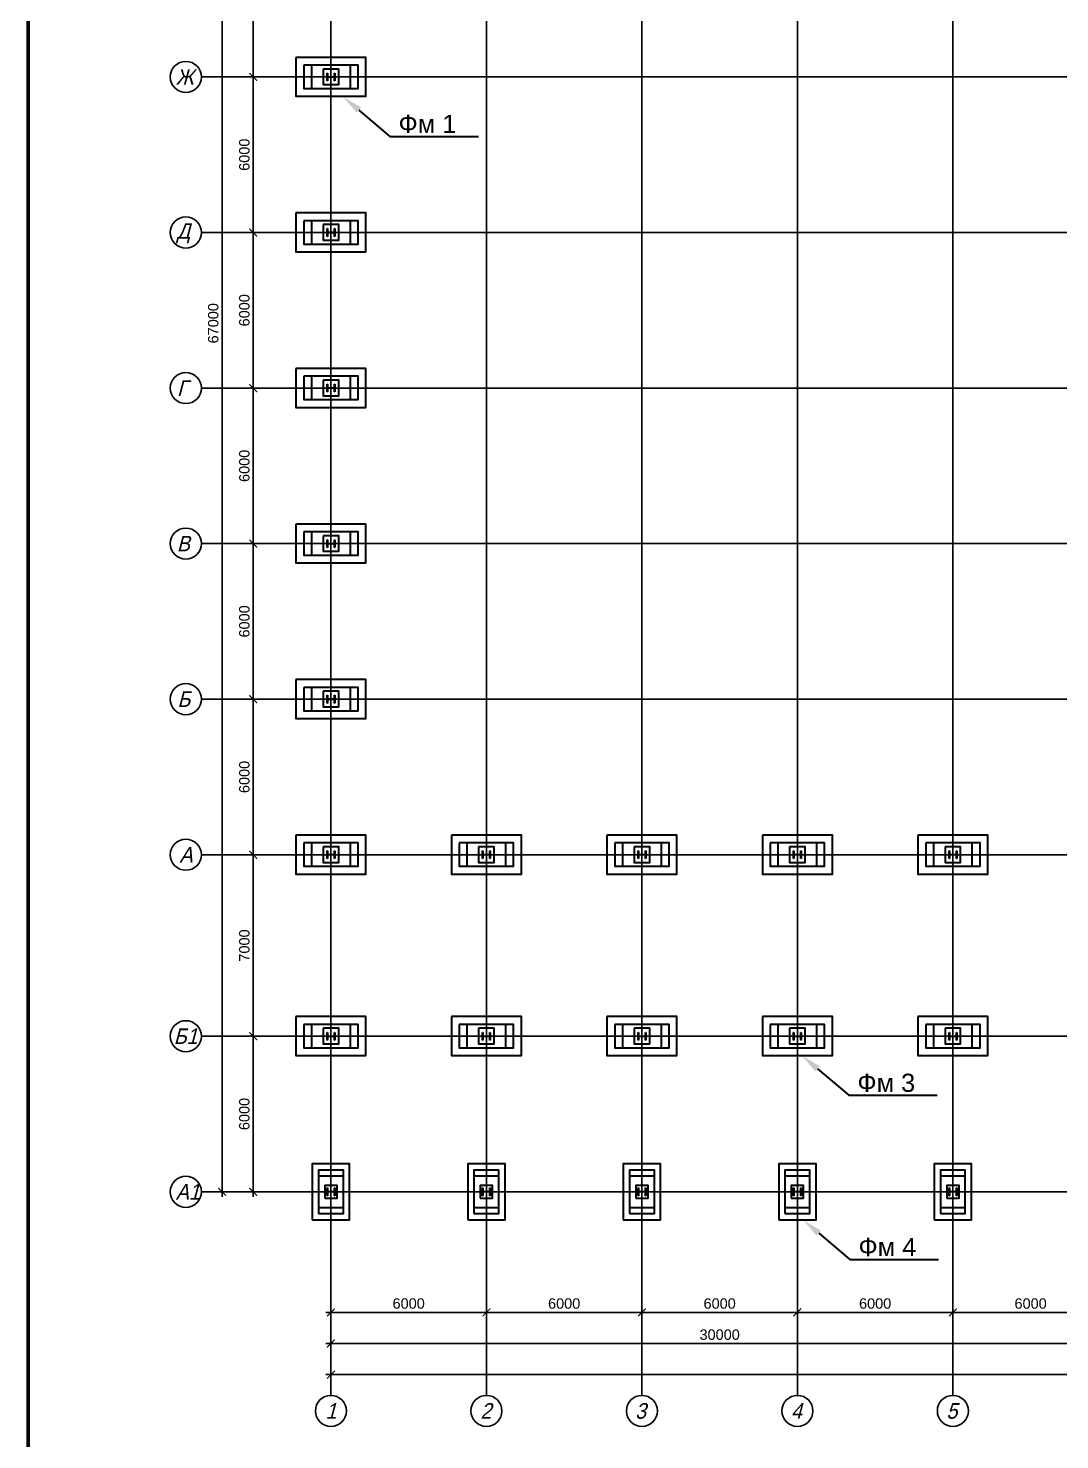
# Model space of a CAD drawing. Header units: millimetres. Extents: x -25736 to -23046, y 7958 to 9460.
# Drawn here: x -23858.1 to -23659.1, y 8276.6 to 8548.8 of the extents above; entities that cross this region are included whole.
import ezdxf
from ezdxf import colors
from ezdxf.entities.mleader import LeaderData, LeaderLine
from ezdxf.math import Vec2, Vec3

# ---------------------------------------------------------------- set-up
doc = ezdxf.new("R2010")
doc.units = ezdxf.units.MM
doc.linetypes.add('CENTER', pattern=[50.8, 31.75, -6.35, 6.35, -6.35])
doc.layers.get('0').update_dxf_attribs({"lineweight": 30})
doc.layers.add('основной', color=7, linetype='Continuous', lineweight=30)
doc.layers.add('Размеры', color=140, linetype='Continuous')
doc.styles.get("Standard").update_dxf_attribs({"font": 'ARIALUNI.TTF'})
doc.styles.add('Standart (сжат) 0.9', font='ARIALUNI.TTF', dxfattribs={"width": 0.9, "height": 300})
doc.styles.add('для модели', font='ARIALUNI.TTF', dxfattribs={"height": 200})

# ---------------------------------------------------------------- blocks, each defined once
blk = doc.blocks.new('_ArchTick')
at = {"color": 0, "lineweight": 40, "const_width": 0.15}
blk.add_lwpolyline([(-0.5, -0.5), (0.5, 0.5)], dxfattribs=at)
blk = doc.blocks.new('A$C1CEA3486')
for points in [[(0, 30), (0, 0), (54, 0), (54, 30)], [(6, 24), (6, 6), (48, 6), (48, 24)], [(12, 24), (12, 6), (42, 6), (42, 24)], [(21, 21), (21, 9), (33, 9), (33, 21)]]:
    blk.add_lwpolyline(points, close=True)
blk = doc.blocks.new('A$C017D4E6A')
for points in [[(0, 0), (36, 0), (36, 54), (0, 54)], [(6, 6), (30, 6), (30, 48), (6, 48)], [(6, 12), (30, 12), (30, 42), (6, 42)], [(12, 21), (24, 21), (24, 33), (12, 33)]]:
    blk.add_lwpolyline(points, close=True)
blk = doc.blocks.new('65578')
at = {"layer": 'основной'}
for p, q in [((-24778.12, 9310.4), (-24778.12, 9311.9)), ((-24778.12, 9311.9), (-24778.05, 9311.9)), ((-24778.05, 9310.4), (-24778.12, 9310.4)), ((-24778.05, 9311.9), (-24778.05, 9311.25)), ((-24778.05, 9311.05), (-24778.05, 9310.4)), ((-24777.97, 9311.18), (-24776.77, 9311.18)), ((-24776.77, 9311.13), (-24777.97, 9311.13)), ((-24776.7, 9311.25), (-24776.7, 9311.9)), ((-24776.7, 9311.9), (-24776.62, 9311.9)), ((-24776.7, 9310.4), (-24776.7, 9311.05)), ((-24776.62, 9310.4), (-24776.7, 9310.4)), ((-24776.62, 9311.9), (-24776.62, 9310.4)), ((-24778.12, 9280.4), (-24778.12, 9281.9)), ((-24778.12, 9281.9), (-24778.05, 9281.9)), ((-24778.05, 9280.4), (-24778.12, 9280.4)), ((-24778.05, 9281.9), (-24778.05, 9281.25)), ((-24778.05, 9281.05), (-24778.05, 9280.4)), ((-24777.97, 9281.18), (-24776.77, 9281.18)), ((-24776.77, 9281.13), (-24777.97, 9281.13)), ((-24776.7, 9281.25), (-24776.7, 9281.9)), ((-24776.7, 9281.9), (-24776.62, 9281.9)), ((-24776.7, 9280.4), (-24776.7, 9281.05)), ((-24776.62, 9280.4), (-24776.7, 9280.4)), ((-24776.62, 9281.9), (-24776.62, 9280.4)), ((-24778.12, 9250.4), (-24778.12, 9251.9)), ((-24778.12, 9251.9), (-24778.05, 9251.9)), ((-24778.05, 9250.4), (-24778.12, 9250.4)), ((-24778.05, 9251.9), (-24778.05, 9251.25)), ((-24778.05, 9251.05), (-24778.05, 9250.4)), ((-24777.97, 9251.18), (-24776.77, 9251.18)), ((-24776.77, 9251.13), (-24777.97, 9251.13)), ((-24776.7, 9251.25), (-24776.7, 9251.9)), ((-24776.7, 9251.9), (-24776.62, 9251.9)), ((-24776.7, 9250.4), (-24776.7, 9251.05)), ((-24776.62, 9250.4), (-24776.7, 9250.4)), ((-24776.62, 9251.9), (-24776.62, 9250.4)), ((-24778.12, 9220.4), (-24778.12, 9221.9)), ((-24778.12, 9221.9), (-24778.05, 9221.9)), ((-24778.05, 9220.4), (-24778.12, 9220.4)), ((-24778.05, 9221.9), (-24778.05, 9221.25)), ((-24778.05, 9221.05), (-24778.05, 9220.4)), ((-24777.97, 9221.18), (-24776.77, 9221.18)), ((-24776.77, 9221.13), (-24777.97, 9221.13)), ((-24776.7, 9221.25), (-24776.7, 9221.9)), ((-24776.7, 9221.9), (-24776.62, 9221.9)), ((-24776.7, 9220.4), (-24776.7, 9221.05)), ((-24776.62, 9220.4), (-24776.7, 9220.4)), ((-24776.62, 9221.9), (-24776.62, 9220.4)), ((-24778.12, 9190.4), (-24778.12, 9191.9)), ((-24778.12, 9191.9), (-24778.05, 9191.9)), ((-24778.05, 9190.4), (-24778.12, 9190.4)), ((-24778.05, 9191.9), (-24778.05, 9191.25)), ((-24778.05, 9191.05), (-24778.05, 9190.4)), ((-24777.97, 9191.18), (-24776.77, 9191.18)), ((-24776.77, 9191.13), (-24777.97, 9191.13)), ((-24776.7, 9191.25), (-24776.7, 9191.9)), ((-24776.7, 9191.9), (-24776.62, 9191.9)), ((-24776.7, 9190.4), (-24776.7, 9191.05)), ((-24776.62, 9190.4), (-24776.7, 9190.4)), ((-24776.62, 9191.9), (-24776.62, 9190.4)), ((-24778.12, 9160.4), (-24778.12, 9161.9)), ((-24778.12, 9161.9), (-24778.05, 9161.9)), ((-24778.05, 9160.4), (-24778.12, 9160.4)), ((-24778.05, 9161.9), (-24778.05, 9161.25)), ((-24778.05, 9161.05), (-24778.05, 9160.4)), ((-24777.97, 9161.18), (-24776.77, 9161.18)), ((-24776.77, 9161.13), (-24777.97, 9161.13)), ((-24776.7, 9161.25), (-24776.7, 9161.9)), ((-24776.7, 9161.9), (-24776.62, 9161.9)), ((-24776.7, 9160.4), (-24776.7, 9161.05)), ((-24776.62, 9160.4), (-24776.7, 9160.4)), ((-24776.62, 9161.9), (-24776.62, 9160.4)), ((-24748.12, 9160.4), (-24748.12, 9161.9)), ((-24748.12, 9161.9), (-24748.05, 9161.9)), ((-24748.05, 9160.4), (-24748.12, 9160.4)), ((-24748.05, 9161.9), (-24748.05, 9161.25)), ((-24748.05, 9161.05), (-24748.05, 9160.4)), ((-24747.97, 9161.18), (-24746.77, 9161.18)), ((-24746.77, 9161.13), (-24747.97, 9161.13)), ((-24746.7, 9161.25), (-24746.7, 9161.9)), ((-24746.7, 9161.9), (-24746.62, 9161.9)), ((-24746.7, 9160.4), (-24746.7, 9161.05)), ((-24746.62, 9160.4), (-24746.7, 9160.4)), ((-24746.62, 9161.9), (-24746.62, 9160.4)), ((-24718.12, 9160.4), (-24718.12, 9161.9)), ((-24718.12, 9161.9), (-24718.05, 9161.9)), ((-24718.05, 9160.4), (-24718.12, 9160.4)), ((-24718.05, 9161.9), (-24718.05, 9161.25)), ((-24718.05, 9161.05), (-24718.05, 9160.4)), ((-24717.97, 9161.18), (-24716.77, 9161.18)), ((-24716.77, 9161.13), (-24717.97, 9161.13)), ((-24716.7, 9161.25), (-24716.7, 9161.9)), ((-24716.7, 9161.9), (-24716.62, 9161.9)), ((-24716.7, 9160.4), (-24716.7, 9161.05)), ((-24716.62, 9160.4), (-24716.7, 9160.4)), ((-24716.62, 9161.9), (-24716.62, 9160.4)), ((-24688.12, 9160.4), (-24688.12, 9161.9)), ((-24688.12, 9161.9), (-24688.05, 9161.9)), ((-24688.05, 9160.4), (-24688.12, 9160.4)), ((-24688.05, 9161.9), (-24688.05, 9161.25)), ((-24688.05, 9161.05), (-24688.05, 9160.4)), ((-24687.97, 9161.18), (-24686.77, 9161.18)), ((-24686.77, 9161.13), (-24687.97, 9161.13)), ((-24686.7, 9161.25), (-24686.7, 9161.9)), ((-24686.7, 9161.9), (-24686.62, 9161.9)), ((-24686.7, 9160.4), (-24686.7, 9161.05)), ((-24686.62, 9160.4), (-24686.7, 9160.4)), ((-24686.62, 9161.9), (-24686.62, 9160.4)), ((-24658.12, 9160.4), (-24658.12, 9161.9)), ((-24658.12, 9161.9), (-24658.05, 9161.9)), ((-24658.12, 9160.4), (-24658.12, 9161.9)), ((-24658.12, 9161.9), (-24658.05, 9161.9)), ((-24658.05, 9160.4), (-24658.12, 9160.4)), ((-24658.05, 9160.4), (-24658.12, 9160.4)), ((-24658.05, 9161.9), (-24658.05, 9161.25)), ((-24658.05, 9161.9), (-24658.05, 9161.25)), ((-24658.05, 9161.05), (-24658.05, 9160.4)), ((-24658.05, 9161.05), (-24658.05, 9160.4)), ((-24657.97, 9161.18), (-24656.77, 9161.18)), ((-24657.97, 9161.18), (-24656.77, 9161.18)), ((-24656.77, 9161.13), (-24657.97, 9161.13)), ((-24656.77, 9161.13), (-24657.97, 9161.13)), ((-24656.7, 9161.25), (-24656.7, 9161.9)), ((-24656.7, 9161.9), (-24656.62, 9161.9)), ((-24656.7, 9161.25), (-24656.7, 9161.9)), ((-24656.7, 9161.9), (-24656.62, 9161.9)), ((-24656.7, 9160.4), (-24656.7, 9161.05)), ((-24656.7, 9160.4), (-24656.7, 9161.05)), ((-24656.62, 9160.4), (-24656.7, 9160.4)), ((-24656.62, 9160.4), (-24656.7, 9160.4)), ((-24656.62, 9161.9), (-24656.62, 9160.4)), ((-24656.62, 9161.9), (-24656.62, 9160.4)), ((-24778.12, 9125.4), (-24778.12, 9126.9)), ((-24778.12, 9126.9), (-24778.05, 9126.9)), ((-24778.05, 9125.4), (-24778.12, 9125.4)), ((-24778.05, 9126.9), (-24778.05, 9126.25)), ((-24778.05, 9126.05), (-24778.05, 9125.4)), ((-24777.97, 9126.18), (-24776.77, 9126.18)), ((-24776.77, 9126.13), (-24777.97, 9126.13)), ((-24776.7, 9126.25), (-24776.7, 9126.9)), ((-24776.7, 9126.9), (-24776.62, 9126.9)), ((-24776.7, 9125.4), (-24776.7, 9126.05)), ((-24776.62, 9125.4), (-24776.7, 9125.4)), ((-24776.62, 9126.9), (-24776.62, 9125.4)), ((-24748.12, 9125.4), (-24748.12, 9126.9)), ((-24748.12, 9126.9), (-24748.05, 9126.9)), ((-24748.05, 9125.4), (-24748.12, 9125.4)), ((-24748.05, 9126.9), (-24748.05, 9126.25)), ((-24748.05, 9126.05), (-24748.05, 9125.4)), ((-24747.97, 9126.18), (-24746.77, 9126.18)), ((-24746.77, 9126.13), (-24747.97, 9126.13)), ((-24746.7, 9126.25), (-24746.7, 9126.9)), ((-24746.7, 9126.9), (-24746.62, 9126.9)), ((-24746.7, 9125.4), (-24746.7, 9126.05)), ((-24746.62, 9125.4), (-24746.7, 9125.4)), ((-24746.62, 9126.9), (-24746.62, 9125.4)), ((-24718.12, 9125.4), (-24718.12, 9126.9)), ((-24718.12, 9126.9), (-24718.05, 9126.9)), ((-24718.05, 9125.4), (-24718.12, 9125.4)), ((-24718.05, 9126.9), (-24718.05, 9126.25)), ((-24718.05, 9126.05), (-24718.05, 9125.4)), ((-24717.97, 9126.18), (-24716.77, 9126.18)), ((-24716.77, 9126.13), (-24717.97, 9126.13)), ((-24716.7, 9126.25), (-24716.7, 9126.9)), ((-24716.7, 9126.9), (-24716.62, 9126.9)), ((-24716.7, 9125.4), (-24716.7, 9126.05)), ((-24716.62, 9125.4), (-24716.7, 9125.4)), ((-24716.62, 9126.9), (-24716.62, 9125.4)), ((-24688.12, 9125.4), (-24688.12, 9126.9)), ((-24688.12, 9126.9), (-24688.05, 9126.9)), ((-24688.05, 9125.4), (-24688.12, 9125.4)), ((-24688.05, 9126.9), (-24688.05, 9126.25)), ((-24688.05, 9126.05), (-24688.05, 9125.4)), ((-24687.97, 9126.18), (-24686.77, 9126.18)), ((-24686.77, 9126.13), (-24687.97, 9126.13)), ((-24686.7, 9126.25), (-24686.7, 9126.9)), ((-24686.7, 9126.9), (-24686.62, 9126.9)), ((-24686.7, 9125.4), (-24686.7, 9126.05)), ((-24686.62, 9125.4), (-24686.7, 9125.4)), ((-24686.62, 9126.9), (-24686.62, 9125.4)), ((-24658.12, 9125.4), (-24658.12, 9126.9)), ((-24658.12, 9126.9), (-24658.05, 9126.9)), ((-24658.12, 9125.4), (-24658.12, 9126.9)), ((-24658.12, 9126.9), (-24658.05, 9126.9)), ((-24658.05, 9125.4), (-24658.12, 9125.4)), ((-24658.05, 9125.4), (-24658.12, 9125.4)), ((-24658.05, 9126.9), (-24658.05, 9126.25)), ((-24658.05, 9126.9), (-24658.05, 9126.25)), ((-24658.05, 9126.05), (-24658.05, 9125.4)), ((-24658.05, 9126.05), (-24658.05, 9125.4)), ((-24657.97, 9126.18), (-24656.77, 9126.18)), ((-24657.97, 9126.18), (-24656.77, 9126.18)), ((-24656.77, 9126.13), (-24657.97, 9126.13)), ((-24656.77, 9126.13), (-24657.97, 9126.13)), ((-24656.7, 9126.25), (-24656.7, 9126.9)), ((-24656.7, 9126.9), (-24656.62, 9126.9)), ((-24656.7, 9126.25), (-24656.7, 9126.9)), ((-24656.7, 9126.9), (-24656.62, 9126.9)), ((-24656.7, 9125.4), (-24656.7, 9126.05)), ((-24656.7, 9125.4), (-24656.7, 9126.05)), ((-24656.62, 9125.4), (-24656.7, 9125.4)), ((-24656.62, 9125.4), (-24656.7, 9125.4)), ((-24656.62, 9126.9), (-24656.62, 9125.4)), ((-24656.62, 9126.9), (-24656.62, 9125.4)), ((-24778.12, 9095.4), (-24778.12, 9096.9)), ((-24778.12, 9096.9), (-24778.05, 9096.9)), ((-24778.05, 9095.4), (-24778.12, 9095.4)), ((-24778.05, 9096.9), (-24778.05, 9096.25)), ((-24778.05, 9096.05), (-24778.05, 9095.4)), ((-24777.97, 9096.18), (-24776.77, 9096.18)), ((-24776.77, 9096.13), (-24777.97, 9096.13)), ((-24776.7, 9096.25), (-24776.7, 9096.9)), ((-24776.7, 9096.9), (-24776.62, 9096.9)), ((-24776.7, 9095.4), (-24776.7, 9096.05)), ((-24776.62, 9095.4), (-24776.7, 9095.4)), ((-24776.62, 9096.9), (-24776.62, 9095.4)), ((-24748.12, 9095.4), (-24748.12, 9096.9)), ((-24748.12, 9096.9), (-24748.05, 9096.9)), ((-24748.05, 9095.4), (-24748.12, 9095.4)), ((-24748.05, 9096.9), (-24748.05, 9096.25)), ((-24748.05, 9096.05), (-24748.05, 9095.4)), ((-24747.97, 9096.18), (-24746.77, 9096.18)), ((-24746.77, 9096.13), (-24747.97, 9096.13)), ((-24746.7, 9096.25), (-24746.7, 9096.9)), ((-24746.7, 9096.9), (-24746.62, 9096.9)), ((-24746.7, 9095.4), (-24746.7, 9096.05)), ((-24746.62, 9095.4), (-24746.7, 9095.4)), ((-24746.62, 9096.9), (-24746.62, 9095.4)), ((-24718.12, 9095.4), (-24718.12, 9096.9)), ((-24718.12, 9096.9), (-24718.05, 9096.9)), ((-24718.05, 9095.4), (-24718.12, 9095.4)), ((-24718.05, 9096.9), (-24718.05, 9096.25)), ((-24718.05, 9096.05), (-24718.05, 9095.4)), ((-24717.97, 9096.18), (-24716.77, 9096.18)), ((-24716.77, 9096.13), (-24717.97, 9096.13)), ((-24716.7, 9096.25), (-24716.7, 9096.9)), ((-24716.7, 9096.9), (-24716.62, 9096.9)), ((-24716.7, 9095.4), (-24716.7, 9096.05)), ((-24716.62, 9095.4), (-24716.7, 9095.4)), ((-24716.62, 9096.9), (-24716.62, 9095.4)), ((-24688.12, 9095.4), (-24688.12, 9096.9)), ((-24688.12, 9096.9), (-24688.05, 9096.9)), ((-24688.05, 9095.4), (-24688.12, 9095.4)), ((-24688.05, 9096.9), (-24688.05, 9096.25)), ((-24688.05, 9096.05), (-24688.05, 9095.4)), ((-24687.97, 9096.18), (-24686.77, 9096.18)), ((-24686.77, 9096.13), (-24687.97, 9096.13)), ((-24686.7, 9096.25), (-24686.7, 9096.9)), ((-24686.7, 9096.9), (-24686.62, 9096.9)), ((-24686.7, 9095.4), (-24686.7, 9096.05)), ((-24686.62, 9095.4), (-24686.7, 9095.4)), ((-24686.62, 9096.9), (-24686.62, 9095.4)), ((-24658.12, 9095.4), (-24658.12, 9096.9)), ((-24658.12, 9096.9), (-24658.05, 9096.9)), ((-24658.12, 9095.4), (-24658.12, 9096.9)), ((-24658.12, 9096.9), (-24658.05, 9096.9)), ((-24658.05, 9095.4), (-24658.12, 9095.4)), ((-24658.05, 9095.4), (-24658.12, 9095.4)), ((-24658.05, 9096.9), (-24658.05, 9096.25)), ((-24658.05, 9096.9), (-24658.05, 9096.25)), ((-24658.05, 9096.05), (-24658.05, 9095.4)), ((-24658.05, 9096.05), (-24658.05, 9095.4)), ((-24657.97, 9096.18), (-24656.77, 9096.18)), ((-24657.97, 9096.18), (-24656.77, 9096.18)), ((-24656.77, 9096.13), (-24657.97, 9096.13)), ((-24656.77, 9096.13), (-24657.97, 9096.13)), ((-24656.7, 9096.25), (-24656.7, 9096.9)), ((-24656.7, 9096.9), (-24656.62, 9096.9)), ((-24656.7, 9096.25), (-24656.7, 9096.9)), ((-24656.7, 9096.9), (-24656.62, 9096.9)), ((-24656.7, 9095.4), (-24656.7, 9096.05)), ((-24656.7, 9095.4), (-24656.7, 9096.05)), ((-24656.62, 9095.4), (-24656.7, 9095.4)), ((-24656.62, 9095.4), (-24656.7, 9095.4)), ((-24656.62, 9096.9), (-24656.62, 9095.4)), ((-24656.62, 9096.9), (-24656.62, 9095.4))]:
    blk.add_line(p, q, dxfattribs=at)
for centre, start, end in [((-24777.97, 9311.25), 180, 270), ((-24777.97, 9311.05), 90, 180), ((-24776.77, 9311.25), 270, 0), ((-24776.77, 9311.05), 0, 90), ((-24777.97, 9281.25), 180, 270), ((-24777.97, 9281.05), 90, 180), ((-24776.77, 9281.25), 270, 0), ((-24776.77, 9281.05), 0, 90), ((-24777.97, 9251.25), 180, 270), ((-24777.97, 9251.05), 90, 180), ((-24776.77, 9251.25), 270, 0), ((-24776.77, 9251.05), 0, 90), ((-24777.97, 9221.25), 180, 270), ((-24777.97, 9221.05), 90, 180), ((-24776.77, 9221.25), 270, 0), ((-24776.77, 9221.05), 0, 90), ((-24777.97, 9191.25), 180, 270), ((-24777.97, 9191.05), 90, 180), ((-24776.77, 9191.25), 270, 0), ((-24776.77, 9191.05), 0, 90), ((-24777.97, 9161.25), 180, 270), ((-24777.97, 9161.05), 90, 180), ((-24776.77, 9161.25), 270, 0), ((-24776.77, 9161.05), 0, 90), ((-24747.97, 9161.25), 180, 270), ((-24747.97, 9161.05), 90, 180), ((-24746.77, 9161.25), 270, 0), ((-24746.77, 9161.05), 0, 90), ((-24717.97, 9161.25), 180, 270), ((-24717.97, 9161.05), 90, 180), ((-24716.77, 9161.25), 270, 0), ((-24716.77, 9161.05), 0, 90), ((-24687.97, 9161.25), 180, 270), ((-24687.97, 9161.05), 90, 180), ((-24686.77, 9161.25), 270, 0), ((-24686.77, 9161.05), 0, 90), ((-24657.97, 9161.25), 180, 270), ((-24657.97, 9161.25), 180, 270), ((-24657.97, 9161.05), 90, 180), ((-24657.97, 9161.05), 90, 180), ((-24656.77, 9161.25), 270, 0), ((-24656.77, 9161.25), 270, 0), ((-24656.77, 9161.05), 0, 90), ((-24656.77, 9161.05), 0, 90), ((-24777.97, 9126.25), 180, 270), ((-24777.97, 9126.05), 90, 180), ((-24776.77, 9126.25), 270, 0), ((-24776.77, 9126.05), 0, 90), ((-24747.97, 9126.25), 180, 270), ((-24747.97, 9126.05), 90, 180), ((-24746.77, 9126.25), 270, 0), ((-24746.77, 9126.05), 0, 90), ((-24717.97, 9126.25), 180, 270), ((-24717.97, 9126.05), 90, 180), ((-24716.77, 9126.25), 270, 0), ((-24716.77, 9126.05), 0, 90), ((-24687.97, 9126.25), 180, 270), ((-24687.97, 9126.05), 90, 180), ((-24686.77, 9126.25), 270, 0), ((-24686.77, 9126.05), 0, 90), ((-24657.97, 9126.25), 180, 270), ((-24657.97, 9126.25), 180, 270), ((-24657.97, 9126.05), 90, 180), ((-24657.97, 9126.05), 90, 180), ((-24656.77, 9126.25), 270, 0), ((-24656.77, 9126.25), 270, 0), ((-24656.77, 9126.05), 0, 90), ((-24656.77, 9126.05), 0, 90), ((-24777.97, 9096.25), 180, 270), ((-24777.97, 9096.05), 90, 180), ((-24776.77, 9096.25), 270, 0), ((-24776.77, 9096.05), 0, 90), ((-24747.97, 9096.25), 180, 270), ((-24747.97, 9096.05), 90, 180), ((-24746.77, 9096.25), 270, 0), ((-24746.77, 9096.05), 0, 90), ((-24717.97, 9096.25), 180, 270), ((-24717.97, 9096.05), 90, 180), ((-24716.77, 9096.25), 270, 0), ((-24716.77, 9096.05), 0, 90), ((-24687.97, 9096.25), 180, 270), ((-24687.97, 9096.05), 90, 180), ((-24686.77, 9096.25), 270, 0), ((-24686.77, 9096.05), 0, 90), ((-24657.97, 9096.25), 180, 270), ((-24657.97, 9096.25), 180, 270), ((-24657.97, 9096.05), 90, 180), ((-24657.97, 9096.05), 90, 180), ((-24656.77, 9096.25), 270, 0), ((-24656.77, 9096.25), 270, 0), ((-24656.77, 9096.05), 0, 90), ((-24656.77, 9096.05), 0, 90)]:
    blk.add_arc(centre, 0.075, start, end, dxfattribs=at)
at = {"layer": 'Размеры', "linetype": 'CENTER', "ltscale": 20}
for p, q in [((-24777.37, 9436.15), (-24777.37, 9056.89)), ((-24747.37, 9436.15), (-24747.37, 9056.89)), ((-24717.37, 9436.15), (-24717.37, 9056.89)), ((-24687.37, 9436.15), (-24687.37, 9056.89)), ((-24657.37, 9436.15), (-24657.37, 9056.89)), ((-24802.37, 9311.15), (-24412.37, 9311.15)), ((-24802.37, 9281.15), (-24412.37, 9281.15)), ((-24802.37, 9251.15), (-24412.37, 9251.15)), ((-24802.37, 9221.15), (-24412.37, 9221.15)), ((-24802.37, 9191.15), (-24412.37, 9191.15)), ((-24802.37, 9161.15), (-24412.37, 9161.15)), ((-24802.37, 9126.15), (-24412.37, 9126.15)), ((-24802.37, 9096.15), (-24412.37, 9096.15))]:
    blk.add_line(p, q, dxfattribs=at)
at = {"layer": 'Размеры'}
for p, q in [((-24798.37, 9095.15), (-24798.37, 9432.15)), ((-24792.37, 9310.15), (-24792.37, 9342.15)), ((-24778.87, 9311.15), (-24793.37, 9311.15)), ((-24778.87, 9311.15), (-24793.37, 9311.15)), ((-24792.37, 9280.15), (-24792.37, 9312.15)), ((-24778.87, 9281.15), (-24793.37, 9281.15)), ((-24778.87, 9281.15), (-24793.37, 9281.15)), ((-24792.37, 9250.15), (-24792.37, 9282.15)), ((-24778.87, 9251.15), (-24793.37, 9251.15)), ((-24778.87, 9251.15), (-24793.37, 9251.15)), ((-24792.37, 9220.15), (-24792.37, 9252.15)), ((-24778.87, 9221.15), (-24793.37, 9221.15)), ((-24778.87, 9221.15), (-24793.37, 9221.15)), ((-24792.37, 9190.15), (-24792.37, 9222.15)), ((-24778.87, 9191.15), (-24793.37, 9191.15)), ((-24778.87, 9191.15), (-24793.37, 9191.15)), ((-24792.37, 9160.15), (-24792.37, 9192.15)), ((-24778.87, 9161.15), (-24793.37, 9161.15)), ((-24778.87, 9161.15), (-24793.37, 9161.15)), ((-24792.37, 9125.15), (-24792.37, 9162.15)), ((-24778.87, 9126.15), (-24793.37, 9126.15)), ((-24778.87, 9126.15), (-24793.37, 9126.15)), ((-24792.37, 9095.15), (-24792.37, 9127.15)), ((-24793.87, 9096.15), (-24799.37, 9096.15)), ((-24778.87, 9096.15), (-24793.37, 9096.15)), ((-24746.37, 9072.89), (-24778.37, 9072.89)), ((-24777.37, 9059.65), (-24777.37, 9071.89)), ((-24777.37, 9071.39), (-24777.37, 9065.89)), ((-24716.37, 9072.89), (-24748.37, 9072.89)), ((-24747.37, 9059.65), (-24747.37, 9071.89)), ((-24747.37, 9059.65), (-24747.37, 9071.89)), ((-24686.37, 9072.89), (-24718.37, 9072.89)), ((-24717.37, 9059.65), (-24717.37, 9071.89)), ((-24717.37, 9059.65), (-24717.37, 9071.89)), ((-24656.37, 9072.89), (-24688.37, 9072.89)), ((-24687.37, 9059.65), (-24687.37, 9071.89)), ((-24687.37, 9059.65), (-24687.37, 9071.89)), ((-24626.37, 9072.89), (-24658.37, 9072.89)), ((-24657.37, 9059.65), (-24657.37, 9071.89)), ((-24657.37, 9059.65), (-24657.37, 9071.89)), ((-24626.37, 9066.89), (-24778.37, 9066.89)), ((-24777.37, 9065.39), (-24777.37, 9059.89)), ((-24416.37, 9060.89), (-24778.37, 9060.89))]:
    blk.add_line(p, q, dxfattribs=at)
for centre in [(-24805.37, 9311.15), (-24805.37, 9281.15), (-24805.37, 9251.15), (-24805.37, 9221.15), (-24805.37, 9191.15), (-24805.37, 9161.15), (-24805.37, 9126.15), (-24805.37, 9096.15), (-24777.37, 9053.89), (-24747.37, 9053.89), (-24717.37, 9053.89), (-24687.37, 9053.89), (-24657.37, 9053.89)]:
    blk.add_circle(centre, 3, dxfattribs=at)
at = {"layer": 'основной', "ltscale": 100, "xscale": 0.25, "yscale": 0.25, "zscale": 0.25}
for p in [(-24784.12, 9307.43), (-24784.12, 9277.43), (-24784.12, 9247.43), (-24784.12, 9217.43), (-24784.12, 9187.43), (-24784.12, 9157.43), (-24784.12, 9157.43), (-24754.12, 9157.43), (-24724.12, 9157.43), (-24694.12, 9157.43), (-24664.12, 9157.43), (-24664.12, 9157.43), (-24784.12, 9122.43), (-24754.12, 9122.43), (-24724.12, 9122.43), (-24694.12, 9122.43), (-24664.12, 9122.43)]:
    blk.add_blockref('A$C1CEA3486', p, dxfattribs=at)
at = {"layer": 'основной', "xscale": 0.2, "yscale": 0.2, "zscale": 0.2}
for p in [(-24780.97, 9090.75), (-24750.97, 9090.75), (-24720.97, 9090.75), (-24690.97, 9090.75), (-24660.97, 9090.75)]:
    blk.add_blockref('A$C017D4E6A', p, dxfattribs=at)
at = {"layer": 'Размеры', "xscale": 1.5, "yscale": 1.5, "zscale": 1.5}
for p, rotation in [((-24792.37, 9311.15), 90), ((-24792.37, 9311.15), 270), ((-24792.37, 9281.15), 90), ((-24792.37, 9281.15), 270), ((-24792.37, 9251.15), 90), ((-24792.37, 9251.15), 270), ((-24792.37, 9221.15), 90), ((-24792.37, 9221.15), 270), ((-24792.37, 9191.15), 90), ((-24792.37, 9191.15), 270), ((-24792.37, 9161.15), 90), ((-24792.37, 9161.15), 270), ((-24792.37, 9126.15), 90), ((-24792.37, 9126.15), 270), ((-24798.37, 9096.15), 270), ((-24792.37, 9096.15), 270), ((-24777.37, 9072.89), 180), ((-24747.37, 9072.89), 180), ((-24717.37, 9072.89), 180), ((-24687.37, 9072.89), 180), ((-24657.37, 9072.89), 180), ((-24777.37, 9066.89), 180), ((-24777.37, 9060.89), 180)]:
    blk.add_blockref('_ArchTick', p, dxfattribs=dict(at, rotation=rotation))
for p in [(-24747.37, 9072.89), (-24717.37, 9072.89), (-24687.37, 9072.89), (-24657.37, 9072.89)]:
    blk.add_blockref('_ArchTick', p, dxfattribs=at)
at = {"layer": 'Размеры', "color": 1, "style": 'Standart (сжат) 0.9', "oblique": 15, "width": 0.9}
for s, p in [('Ж', (-24807.31, 9309.65)), ('Д', (-24807.11, 9279.94)), ('Г', (-24807.06, 9249.65)), ('В', (-24807.11, 9219.65)), ('Б', (-24806.99, 9189.65)), ('А', (-24806.59, 9159.65)), ('Б1', (-24807.7, 9124.65)), ('А1', (-24807.31, 9094.65)), ('1', (-24778.41, 9052.39)), ('2', (-24748.53, 9052.39)), ('3', (-24718.68, 9052.39)), ('4', (-24688.6, 9052.39)), ('5', (-24658.62, 9052.39))]:
    blk.add_text(s, height=3, dxfattribs=at).set_placement(p)
at = {"layer": 'Размеры'}
for s, p in [('Фм 1', (-24764.33, 9300.34)), ('Фм 3', (-24675.8, 9115.42)), ('Фм 4', (-24675.59, 9083.75))]:
    blk.add_text(s, height=3.5, dxfattribs=at).set_placement(p)
at = {"layer": 'Размеры', "char_height": 2, "attachment_point": 5, "rotation": 90, "style": 'для модели'}
for s, insert in [('6000', (-24794.07, 9296.15)), ('6000', (-24794.07, 9266.15)), ('67000', (-24800.07, 9263.65)), ('6000', (-24794.07, 9236.15)), ('6000', (-24794.07, 9206.15)), ('6000', (-24794.07, 9176.15)), ('7000', (-24794.07, 9143.65)), ('6000', (-24794.07, 9111.15))]:
    blk.add_mtext(s, dxfattribs=dict(at, insert=insert))
at = {"layer": 'Размеры', "char_height": 2, "attachment_point": 5, "style": 'для модели'}
for s, insert in [('6000', (-24762.37, 9074.59)), ('6000', (-24732.37, 9074.59)), ('6000', (-24702.37, 9074.59)), ('6000', (-24672.37, 9074.59)), ('6000', (-24642.37, 9074.59)), ('30000', (-24702.37, 9068.59))]:
    blk.add_mtext(s, dxfattribs=dict(at, insert=insert))
at = {"layer": 'Размеры'}
ml = blk.add_multileader_mtext('Standard', dxfattribs=at)
ml.set_content('', color=256)
ml.set_leader_properties()
ml.build(insert=Vec2(0, 0))
ctx = ml.context
ctx.base_point, ctx.plane_origin = Vec3(-24748.91, 9299.69), Vec3(-24775.04, 9307.35)
notes = []
notes.append((ctx, [(0, (1, 1, 0), (-24766, 9299.69), (1, 0), 17.09, [(0, [(-24775.04, 9307.35)], 0, [])])]))
ctx.mtext.insert, ctx.mtext.flow_direction = Vec3(-24746.91, 9301.69), 5
ml = blk.add_multileader_mtext('Standard', dxfattribs=at)
ml.set_content('', color=256)
ml.set_leader_properties()
ml.build(insert=Vec2(0, 0))
ctx = ml.context
ctx.base_point, ctx.plane_origin = Vec3(-24660.38, 9114.77), Vec3(-24686.52, 9122.43)
notes.append((ctx, [(0, (1, 1, 0), (-24677.47, 9114.77), (1, 0), 17.09, [(0, [(-24686.52, 9122.43)], 0, [])])]))
ctx.mtext.insert, ctx.mtext.flow_direction = Vec3(-24658.38, 9116.77), 5
ml = blk.add_multileader_mtext('Standard', dxfattribs=at)
ml.set_content('', color=256)
ml.set_leader_properties()
ml.build(insert=Vec2(0, 0))
ctx = ml.context
ctx.base_point, ctx.plane_origin = Vec3(-24660.17, 9083.1), Vec3(-24686.3, 9090.75)
notes.append((ctx, [(0, (1, 1, 0), (-24677.26, 9083.1), (1, 0), 17.09, [(0, [(-24686.3, 9090.75)], 0, [])])]))
ctx.mtext.insert, ctx.mtext.flow_direction = Vec3(-24658.17, 9085.1), 5
for ctx, leaders in notes:
    for number, flags, end, landing, length, lines in leaders:
        leader = LeaderData()
        leader.index, (leader.has_last_leader_line, leader.has_dogleg_vector, leader.attachment_direction) = number, flags
        leader.last_leader_point, leader.dogleg_vector, leader.dogleg_length = Vec3(end), Vec3(landing), length
        for number, points, colour, breaks in lines:
            line = LeaderLine()
            line.index, line.vertices, line.color, line.breaks = number, Vec3.list(points), colors.encode_raw_color(colour), breaks
            leader.lines.append(line)
        ctx.leaders.append(leader)

msp = doc.modelspace()

# ---------------------------------------------------------------- linework, layer by layer
at = {"color": 0, "linetype": 'Continuous', "lineweight": 60}
msp.add_line((-23858.086, 8722.868), (-23858.086, 8144.562), dxfattribs=at)

# ---------------------------------------------------------------- block references
at = {"layer": 'основной'}
msp.add_blockref('65578', (977.691, -771.708), dxfattribs=at)

doc.saveas('drawing.dxf')
